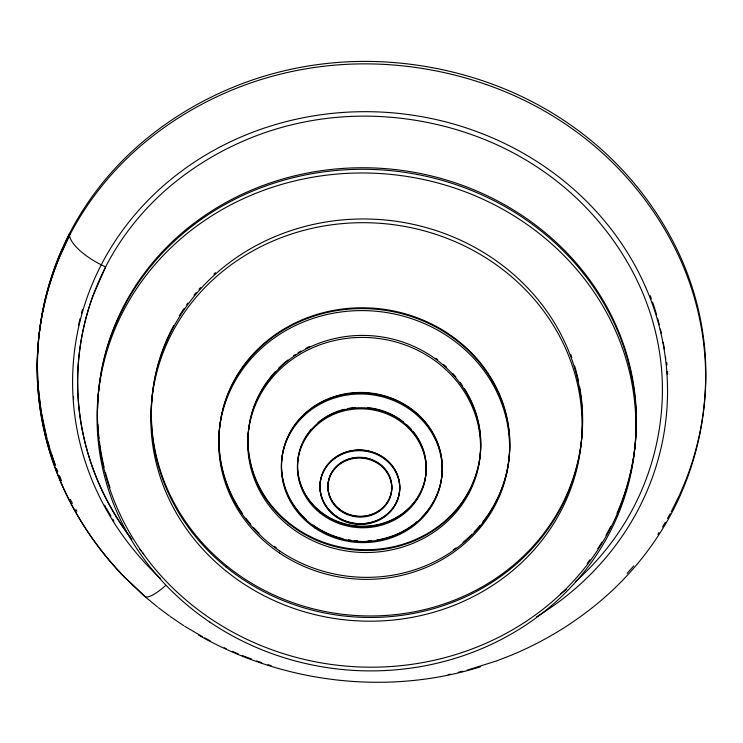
<?xml version="1.0" encoding="UTF-8"?>
<svg xmlns="http://www.w3.org/2000/svg" width="743" height="743" viewBox="0 0 743 743"><rect width="100%" height="100%" fill="white"/><g stroke="black" fill="none" stroke-linecap="round" stroke-linejoin="round"><path stroke-width="1.11" d="M37.958 347.993C35.85 381.438 39.908 415.142 49.344 447.267M667.52 518.438L670.167 513.654M671.226 511.741L679.501 495.135L685.445 481.092A343.628 317.01 5.8 0 0 705.265 392.518C708.683 341.687 697.733 290.244 674.746 244.846A343.628 317.01 5.8 0 0 620.767 168.234C583.877 129.133 537.226 99.692 486.507 82.064A343.823 317.187 5.8 0 0 390.298 62.291C336.133 58.418 281.095 67.084 230.999 88.12A343.814 317.187 5.8 0 0 148.981 136.777C108.766 168.986 76.659 211.402 57.796 259.437A341.492 315.041 5.8 0 0 39.314 332.901C33.964 376.079 38.757 420.334 52.837 461.468A335.855 309.831 5.8 0 0 116.168 568.293L124.852 577.58L143.418 595.143M657.843 534.356L659.004 532.499M662.496 526.917L665.394 522.264M633.779 565.887L627.12 573.336M575.361 581.732C605.675 554.891 629.73 521.01 644.543 483.294A300.618 277.325 5.8 0 0 661.874 405.808C664.864 361.339 655.28 316.332 635.172 276.619A300.618 277.325 5.8 0 0 587.954 209.591C555.68 175.385 514.871 149.631 470.505 134.204A300.785 277.492 5.8 0 0 386.332 116.92C338.947 113.521 290.801 121.109 246.964 139.508A300.785 277.483 5.8 0 0 175.218 182.072C140.037 210.26 111.952 247.363 95.448 289.38A298.751 275.607 5.8 0 0 79.278 353.649C74.922 390.734 79.278 428.665 91.324 463.966A293.81 271.056 5.8 0 0 131.901 539.529M564.856 590.62L566.612 589.134M467.236 670.112L497.021 660.778L512.048 654.899A343.823 317.187 5.8 0 0 594.112 606.242C634.327 574.042 666.406 531.616 685.195 483.563A343.628 317.01 5.8 0 0 705.014 394.988C708.432 344.158 697.482 292.714 674.495 247.317A343.628 317.01 5.8 0 0 620.516 170.704C583.626 131.604 536.975 102.162 486.256 84.535M480.377 666.833C387.456 695.903 283.027 683.188 198.632 635.144M458.217 672.304L462.731 671.235M448.178 674.57L450.314 674.17M242.302 655.567L251.478 659.004M232.29 651.342L238.289 653.905M224.219 647.775L226.299 648.788M202.533 636.751L184.645 626.219M204.566 637.856L210.668 641.163M170.333 616.606L183.66 625.615M158.417 607.681L169.413 615.919M157.507 606.994L145.191 596.796L122.233 574.803A341.492 315.041 5.8 0 1 75.554 511.89C54.332 474.508 41.32 432.519 37.986 389.648A335.855 309.831 5.8 0 1 54.48 269.885L58.883 258.48L69.22 236.237A41.868 15.185 27.3 0 1 70.148 233.599M106.295 508.24L110.986 516.153M112.741 519.125L113.911 521.103M56.514 468.508L57.759 471.564M59.421 475.631L61.502 480.721M51.416 454.038L55.381 465.424M50.7 451.53L53.087 458.998M47.719 441.463L50.747 451.958M46.809 438.314L41.348 412.514M41.144 411.418L38.237 387.177M78.535 325.397A297.692 274.631 5.8 0 1 80.058 318.636M81.479 313.035A297.692 274.631 5.8 0 1 82.389 309.692M666.787 362.612A297.692 274.631 5.8 0 1 667 364.915M667.502 371.834A297.692 274.631 5.8 0 1 667.632 374.138M160.33 578.314A297.692 274.631 5.8 0 1 173.147 177.605A297.692 274.631 5.8 0 1 605.304 221.86A297.692 274.631 5.8 0 1 536.539 616.839M38.264 387.177A335.855 309.831 5.8 0 1 54.731 267.415L59.134 256.01L69.471 233.766A41.868 15.185 27.3 0 0 105.664 266.923L92.745 296.355A293.81 271.056 5.8 0 0 78.359 401.136C81.228 438.639 92.652 475.371 111.199 508.073A298.751 275.607 5.8 0 0 131.214 538.536M76.91 511.351A341.492 315.041 5.8 0 1 75.805 509.419M72.442 503.345A335.855 309.831 5.8 0 1 70.334 499.333M55.363 465.332A335.855 309.831 5.8 0 1 53.468 460.047M165.41 585.707A41.868 9.873 -48.8 0 1 143.854 595.134M143.789 554.102A293.81 271.056 5.8 0 1 142.331 552.42M564.856 590.62A300.785 277.492 5.8 0 1 560.333 594.177M141.263 551.092A298.751 275.607 5.8 0 1 139.777 549.328M271.102 665.644A343.814 317.187 5.8 0 1 267.972 664.679M261.74 662.672A343.814 317.187 5.8 0 1 256.576 660.908M486.256 84.535A343.823 317.187 5.8 0 0 390.047 64.762C335.882 60.889 280.845 69.554 230.748 90.59A343.814 317.187 5.8 0 0 148.73 139.247C108.515 171.457 76.408 213.873 57.545 261.907A341.492 315.041 5.8 0 0 39.063 335.372M105.72 507.246A323.112 298.082 5.8 0 1 104.679 505.259M73.641 398.926A323.112 298.082 5.8 0 1 73.455 396.613M650.283 295.695A323.112 298.082 5.8 0 1 651.435 298.862M652.558 302.048A323.112 298.082 5.8 0 1 656.636 314.902M657.574 318.171A323.112 298.082 5.8 0 1 659.32 324.728M660.388 329.112A323.112 298.082 5.8 0 1 661.391 333.514M663.183 342.347A323.112 298.082 5.8 0 1 664.335 349.006M665.477 356.798A323.112 298.082 5.8 0 1 665.765 359.036M667.028 371.611A323.112 298.082 5.8 0 1 667.205 373.924M97.621 408.687A269.625 248.738 5.8 0 1 420.25 173.49A269.625 248.738 5.8 0 1 617.015 513.227M610.774 526.369A269.625 248.738 5.8 0 1 605.972 535.248M601.969 542.037A269.625 248.738 5.8 0 1 597.734 548.687M589.961 559.795A269.625 248.738 5.8 0 1 587.221 563.408M110.048 487.687A269.625 248.738 5.8 0 1 105.497 472.65M104.113 467.217A269.625 248.738 5.8 0 1 99.46 441.974M99.06 438.658A269.625 248.738 5.8 0 1 97.881 424.244M579.642 386.815A215.795 199.078 5.8 0 1 335.687 613.356A215.795 199.078 5.8 0 1 173.63 325.657M179.277 315.868A215.795 199.078 5.8 0 1 184.078 308.475M186.614 304.853A215.795 199.078 5.8 0 1 187.905 303.07M194.007 295.185A215.795 199.078 5.8 0 1 196.133 292.621M199.04 289.25A215.795 199.078 5.8 0 1 200.517 287.597M213.835 274.176A215.795 199.078 5.8 0 1 215.489 272.681M570.717 354.448A215.795 199.078 5.8 0 1 571.859 357.569M574.618 365.974A215.795 199.078 5.8 0 1 578.556 381.289M306.097 519.376A80.467 74.235 5.8 0 1 303.525 414.798A80.467 74.235 5.8 0 1 416.637 413.127A80.467 74.235 5.8 0 1 421.365 517.667M417.343 521.4A80.467 74.235 5.8 0 1 377.054 539.938M371.379 540.663A80.467 74.235 5.8 0 1 367.952 540.913M357.624 540.867A80.467 74.235 5.8 0 1 354.197 540.57M350.77 540.152A80.467 74.235 5.8 0 1 348.504 539.789M342.885 538.638A80.467 74.235 5.8 0 1 313.054 525.004M413.164 431.534A64.4 59.412 5.8 0 1 405.084 511.49A64.4 59.412 5.8 0 1 318.041 509.577A64.4 59.412 5.8 0 1 311.289 429.287M317.995 422.637A64.4 59.412 5.8 0 1 344.185 409.319M347.548 408.566A64.4 59.412 5.8 0 1 355.544 407.48M367.674 407.61A64.4 59.412 5.8 0 1 403.356 421.866M406.635 424.652A64.4 59.412 5.8 0 1 411.13 429.157M242.617 513.747A145.535 134.26 5.8 0 1 270.48 338.176A145.535 134.26 5.8 0 1 462.926 344.789A145.535 134.26 5.8 0 1 482.792 521.985M480.052 525.375A145.535 134.26 5.8 0 1 474.22 531.904M471.926 534.254A145.535 134.26 5.8 0 1 462.982 542.436M455.998 547.907A145.535 134.26 5.8 0 1 453.286 549.848M276.22 547.665A145.535 134.26 5.8 0 1 274.399 546.337M259.066 533.195A145.535 134.26 5.8 0 1 253.66 527.567M250.725 524.233A145.535 134.26 5.8 0 1 245.868 518.196M464.44 388.654A116.484 107.456 5.8 0 1 434.701 528.932A116.484 107.456 5.8 0 1 280.037 514.955A116.484 107.456 5.8 0 1 275.365 371.574M278.523 368.296A116.484 107.456 5.8 0 1 287.894 359.974M293.383 355.897A116.484 107.456 5.8 0 1 295.24 354.634M298.092 352.786A116.484 107.456 5.8 0 1 300.999 351.03M305.884 348.328A116.484 107.456 5.8 0 1 309.877 346.331M435.965 358.395A116.484 107.456 5.8 0 1 437.673 359.686M443.45 364.386A116.484 107.456 5.8 0 1 446.589 367.218M452.896 373.608A116.484 107.456 5.8 0 1 455.905 377.035M460.066 382.301A116.484 107.456 5.8 0 1 462.648 385.933M226.095 567.039A215.795 199.078 5.8 0 0 578.695 458.57A215.795 199.078 5.8 0 0 295.77 229.067A215.795 199.078 5.8 0 0 226.095 567.039M225.714 570.754A215.795 199.078 5.8 0 0 578.323 462.285A215.795 199.078 5.8 0 0 295.389 232.782A215.795 199.078 5.8 0 0 225.714 570.754M210.334 618.492A269.625 248.738 5.8 0 0 635.024 446.181A269.625 248.738 5.8 0 0 255.202 190.013A269.625 248.738 5.8 0 0 210.334 618.492M209.963 622.207A269.625 248.738 5.8 0 0 634.643 449.896A269.625 248.738 5.8 0 0 254.821 193.719A269.625 248.738 5.8 0 0 209.963 622.207M336.681 516.682A39.936 36.844 5.8 0 0 399.585 491.16A39.936 36.844 5.8 0 0 343.331 453.221A39.936 36.844 5.8 0 0 336.681 516.682M339.012 509.057A31.958 29.488 5.8 0 0 391.236 492.999A31.958 29.488 5.8 0 0 349.34 459.007A31.958 29.488 5.8 0 0 339.012 509.057M336.709 516.459A39.936 36.844 5.8 0 0 399.604 490.937A39.936 36.844 5.8 0 0 343.35 452.998A39.936 36.844 5.8 0 0 336.709 516.459M339.04 508.834A31.958 29.488 5.8 0 0 391.264 492.767A31.958 29.488 5.8 0 0 349.359 458.775A31.958 29.488 5.8 0 0 339.04 508.834M336.625 517.23A39.936 36.844 5.8 0 0 399.53 491.708A39.936 36.844 5.8 0 0 343.275 453.769A39.936 36.844 5.8 0 0 336.625 517.23M338.957 509.614A31.958 29.488 5.8 0 0 391.18 493.547A31.958 29.488 5.8 0 0 349.275 459.555A31.958 29.488 5.8 0 0 338.957 509.614M315.162 526.963A80.467 74.235 5.8 0 0 441.909 475.539A80.467 74.235 5.8 0 0 328.555 399.084A80.467 74.235 5.8 0 0 315.162 526.963M319.871 511.611A64.4 59.412 5.8 0 0 425.098 479.235A64.4 59.412 5.8 0 0 340.666 410.74A64.4 59.412 5.8 0 0 319.871 511.611M315.051 528.078A80.467 74.235 5.8 0 0 441.797 476.644A80.467 74.235 5.8 0 0 328.443 400.189A80.467 74.235 5.8 0 0 315.051 528.078M319.759 512.716A64.4 59.412 5.8 0 0 424.987 480.35A64.4 59.412 5.8 0 0 340.545 411.854A64.4 59.412 5.8 0 0 319.759 512.716M279.851 551.074A145.535 134.26 5.8 0 0 509.094 458.059A145.535 134.26 5.8 0 0 304.073 319.787A145.535 134.26 5.8 0 0 279.851 551.074M288.358 523.304A116.484 107.456 5.8 0 0 478.687 464.756A116.484 107.456 5.8 0 0 325.963 340.87A116.484 107.456 5.8 0 0 288.358 523.304M279.647 553.08A145.535 134.26 5.8 0 0 508.89 460.066A145.535 134.26 5.8 0 0 303.868 321.793A145.535 134.26 5.8 0 0 279.647 553.08M288.154 525.31A116.484 107.456 5.8 0 0 478.483 466.753A116.484 107.456 5.8 0 0 325.759 342.876A116.484 107.456 5.8 0 0 288.154 525.31"/></g></svg>
